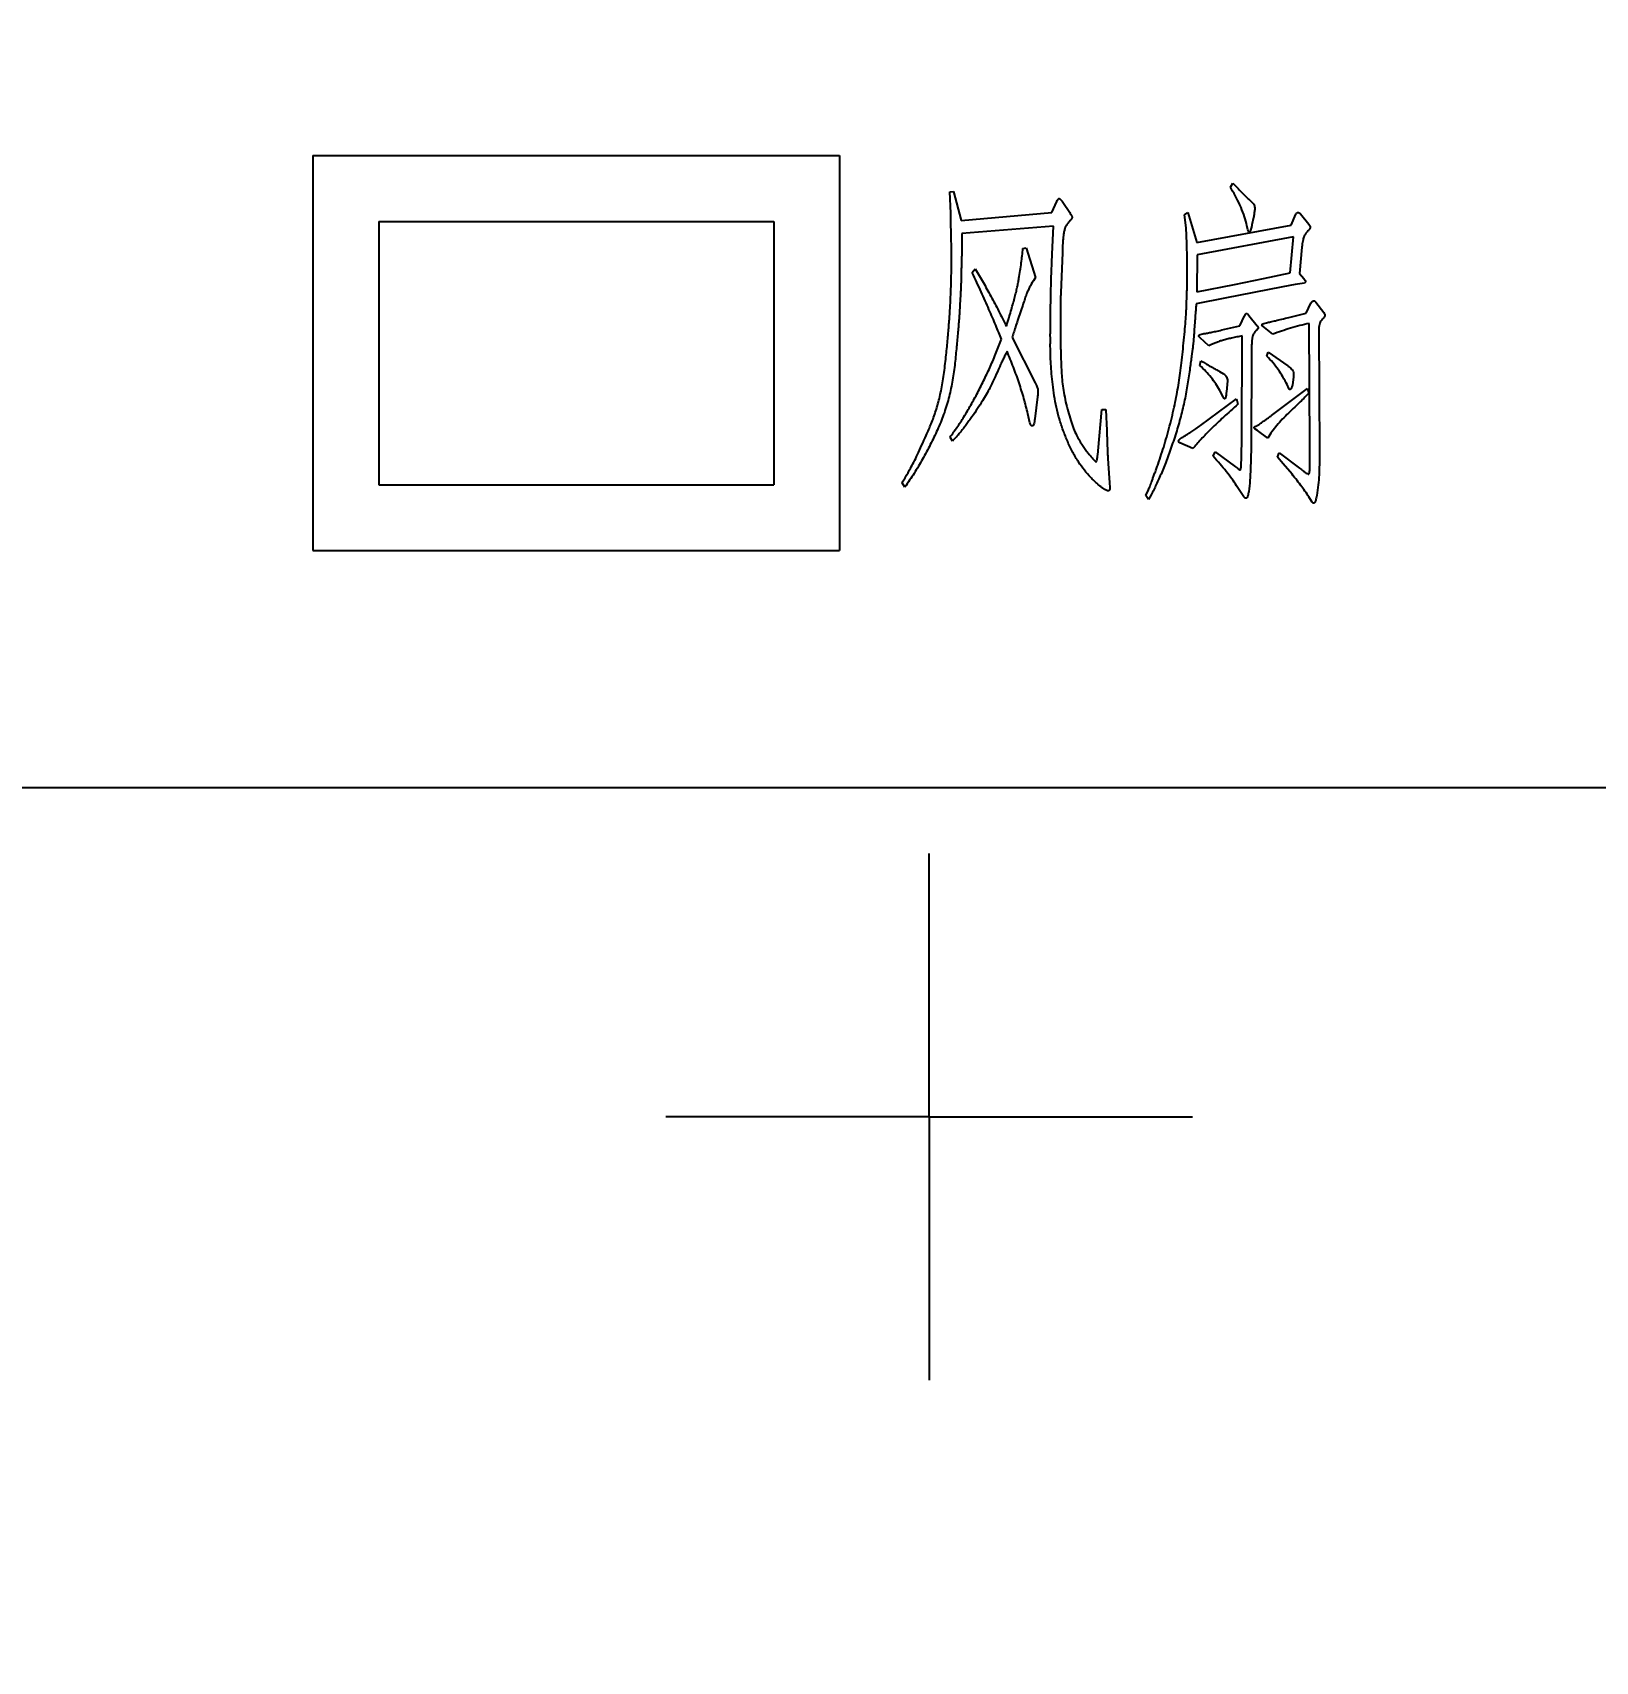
# Model space of a CAD drawing. Header units: millimetres. Extents: x 52 to 392, y 157 to 251.
# Drawn here: x 294.37 to 318.11, y 204.33 to 229.07 of the extents above; entities that cross this region are included whole.
import ezdxf

# ---------------------------------------------------------------- set-up
doc = ezdxf.new("R2010")
doc.units = ezdxf.units.MM
doc.linetypes.add('CENTERX2', pattern=[20.32, 12.7, -2.54, 2.54, -2.54])
doc.layers.add('中心线层', color=1, linetype='CENTERX2', lineweight=25)
doc.layers.add('标注层', color=150, linetype='Continuous', lineweight=25)
doc.styles.add('SLDTEXTSTYLE2', font='hyswlongfangsong.ttf')
doc.dimstyles.new('SLDDIMSTYLE0', dxfattribs={"dimtxt": 3.5, "dimasz": 4.08, "dimexe": 0, "dimexo": 0.0625, "dimgap": 0.875, "dimtad": 2, "dimrnd": 1e-09, "dimzin": 12, "dimdsep": 46, "dimtxsty": 'SLDTEXTSTYLE2', "dimsah": 1, "dimcen": 0.09, "dimadec": 0, "dimazin": 3, "dimtfac": 1, "dimtofl": 0, "dimtmove": 0, "dimatfit": 3, "dimfxl": 0, "dimfrac": 2, "dimtolj": 1, "dimtzin": 12, "dimarcsym": 0})

# ---------------------------------------------------------------- blocks, each defined once
blk = doc.blocks.new('_D_18')
at = {"layer": '标注层'}
for p, q in [((275.989, 207.951), (275.989, 248.601)), ((367.989, 207.951), (367.989, 248.601)), ((275.989, 246.601), (367.989, 246.601))]:
    blk.add_line(p, q, dxfattribs=at)
for points in [[(275.989, 246.601), (280.069, 246.093), (280.069, 247.109)], [(367.989, 246.601), (363.909, 247.109), (363.909, 246.093)]]:
    blk.add_solid(points, dxfattribs=at)
at = {"layer": '标注层', "insert": (321.142, 251.113), "char_height": 3.5, "attachment_point": 1, "style": 'SLDTEXTSTYLE2'}
blk.add_mtext('92', dxfattribs=at)
blk = doc.blocks.new('_D_19')
at = {"layer": '标注层'}
for p, q in [((317.639, 217.601), (246.581, 217.601)), ((248.581, 217.601), (248.581, 173.601)), ((317.639, 173.601), (246.581, 173.601))]:
    blk.add_line(p, q, dxfattribs=at)
for points in [[(248.581, 217.601), (248.073, 213.521), (249.089, 213.521)], [(248.581, 173.601), (249.089, 177.681), (248.073, 177.681)]]:
    blk.add_solid(points, dxfattribs=at)
at = {"layer": '标注层', "insert": (244.07, 193.074), "char_height": 3.5, "attachment_point": 1, "rotation": 90, "style": 'SLDTEXTSTYLE2'}
blk.add_mtext('44', dxfattribs=at)
blk = doc.blocks.new('_D_21')
at = {"layer": '标注层'}
for p, q in [((266.989, 230.601), (266.989, 237.211)), ((321.989, 221.951), (321.989, 237.211)), ((321.989, 235.211), (266.989, 235.211))]:
    blk.add_line(p, q, dxfattribs=at)
for points in [[(266.989, 235.211), (271.069, 234.703), (271.069, 235.719)], [(321.989, 235.211), (317.909, 235.719), (317.909, 234.703)]]:
    blk.add_solid(points, dxfattribs=at)
at = {"layer": '标注层', "insert": (289.253, 239.723), "char_height": 3.5, "attachment_point": 1, "style": 'SLDTEXTSTYLE2'}
blk.add_mtext('55', dxfattribs=at)
blk = doc.blocks.new('SW_CENTERMARKSYMBOL_10')
at = {"layer": '中心线层', "color": 0}
for p, q in [((0, 2.5), (0, 4.35)), ((0, 0), (0, 2.5)), ((-2.5, 0), (-4.35, 0)), ((0, 0), (-2.5, 0)), ((0, 0), (0, -2.5)), ((0, 0), (2.5, 0)), ((2.5, 0), (4.35, 0)), ((0, -2.5), (0, -12.415))]:
    blk.add_line(p, q, dxfattribs=at)
blk = doc.blocks.new('SW_CENTERMARKSYMBOL_14')
at = {"layer": '中心线层', "color": 0}
for p, q in [((0, 2.5), (0, 4)), ((0, 0), (0, 2.5)), ((-2.5, 0), (-4, 0)), ((0, 0), (-2.5, 0)), ((0, 0), (0, -2.5)), ((0, 0), (2.5, 0)), ((2.5, 0), (4, 0)), ((0, -2.5), (0, -4))]:
    blk.add_line(p, q, dxfattribs=at)

msp = doc.modelspace()

# ---------------------------------------------------------------- linework, layer by layer
at = {"color": 7, "linetype": 'Continuous', "lineweight": 25}
for p, q in [((298.629, 227.201), (306.629, 227.201)), ((298.629, 227.201), (298.629, 221.201)), ((306.629, 227.201), (306.629, 221.201)), ((308.3, 226.651), (308.356, 226.656)), ((308.315, 226.324), (308.3, 226.651)), ((308.356, 226.656), (308.476, 226.213)), ((312.563, 226.722), (312.598, 226.782)), ((309.851, 226.334), (309.926, 226.505)), ((310.017, 226.495), (310.123, 226.334)), ((312.854, 226.53), (312.9, 226.485)), ((299.629, 226.201), (305.629, 226.201)), ((299.629, 226.201), (299.629, 222.201)), ((305.629, 226.201), (305.629, 222.201)), ((308.476, 226.213), (309.851, 226.334)), ((309.876, 226.128), (308.487, 226.017)), ((309.856, 225.705), (309.876, 226.128)), ((311.868, 226.299), (311.918, 226.334)), ((311.893, 226.102), (311.868, 226.299)), ((311.903, 225.866), (311.893, 226.102)), ((311.918, 226.334), (312.054, 225.881)), ((312.054, 225.881), (313.484, 226.143)), ((312.829, 226.072), (312.814, 226.138)), ((312.915, 226.259), (312.889, 226.148)), ((313.484, 226.143), (313.559, 226.309)), ((313.63, 226.314), (313.755, 226.158)), ((311.908, 225.635), (311.903, 225.866)), ((313.519, 225.967), (312.059, 225.695)), ((313.469, 225.418), (313.519, 225.967)), ((308.326, 225.564), (308.326, 225.84)), ((309.413, 225.791), (309.459, 225.8)), ((309.459, 225.8), (309.604, 225.348)), ((310.012, 225.73), (309.987, 225.116)), ((311.908, 225.252), (311.908, 225.635)), ((312.059, 225.695), (312.054, 225.131)), ((313.65, 225.811), (313.61, 225.408)), ((308.643, 225.423), (308.688, 225.483)), ((313.066, 225.333), (313.469, 225.418)), ((313.61, 225.408), (313.68, 225.333)), ((312.054, 225.131), (312.623, 225.242)), ((313.358, 225.207), (312.477, 225.035)), ((312.623, 225.242), (313.066, 225.333)), ((313.549, 225.242), (313.358, 225.207)), ((313.69, 225.262), (313.549, 225.242)), ((312.477, 225.035), (312.044, 224.95)), ((313.715, 224.809), (313.786, 224.96)), ((313.861, 224.975), (313.982, 224.819)), ((312.431, 224.552), (312.704, 224.617)), ((312.704, 224.617), (312.779, 224.769)), ((312.845, 224.773), (312.97, 224.617)), ((313.453, 224.743), (313.715, 224.809)), ((313.771, 222.775), (313.76, 224.652)), ((309.247, 224.436), (309.6, 223.752)), ((312.235, 224.31), (312.104, 224.431)), ((312.739, 222.911), (312.744, 224.462)), ((313.207, 224.487), (313.056, 224.608)), ((313.907, 224.542), (313.916, 222.704)), ((312.885, 224.24), (312.88, 222.775)), ((313.116, 224.154), (313.136, 224.215)), ((313.136, 224.215), (313.433, 224.008)), ((312.099, 224.013), (312.114, 224.084)), ((312.396, 223.923), (312.457, 223.887)), ((312.451, 223.535), (312.402, 223.631)), ((312.517, 223.782), (312.502, 223.611)), ((313.187, 223.253), (313.735, 223.661)), ((313.453, 223.661), (313.423, 223.722)), ((313.519, 223.843), (313.504, 223.716)), ((313.735, 223.661), (313.755, 223.59)), ((309.635, 223.535), (309.594, 223.203)), ((312.109, 223.102), (312.658, 223.505)), ((312.658, 223.505), (312.678, 223.424)), ((309.519, 223.142), (309.488, 223.279)), ((310.556, 222.715), (310.611, 223.344)), ((310.611, 223.344), (310.671, 223.344)), ((308.341, 222.866), (308.306, 222.926)), ((312.733, 222.629), (312.739, 222.911)), ((312.975, 223.027), (312.935, 223.052)), ((313.131, 222.911), (312.975, 223.027)), ((311.994, 222.75), (311.797, 222.836)), ((312.301, 222.634), (312.331, 222.704)), ((312.331, 222.704), (312.643, 222.473)), ((313.277, 222.619), (313.302, 222.684)), ((313.302, 222.684), (313.614, 222.453)), ((310.702, 222.599), (310.722, 222.302)), ((313.363, 222.518), (313.277, 222.619)), ((313.499, 222.362), (313.363, 222.518)), ((299.629, 222.201), (305.629, 222.201)), ((307.621, 222.166), (307.576, 222.232)), ((310.722, 222.302), (310.727, 222.236)), ((310.727, 222.236), (310.732, 222.156)), ((312.748, 222.05), (312.658, 222.186)), ((311.278, 222.04), (311.319, 222.126)), ((311.319, 221.98), (311.278, 222.04)), ((311.359, 222.05), (311.319, 221.98)), ((312.768, 222.02), (312.748, 222.05)), ((313.806, 221.939), (313.771, 221.994)), ((298.629, 221.201), (306.629, 221.201))]:
    msp.add_line(p, q, dxfattribs=at)
for points, knots in [([(312.814, 226.138), (312.803, 226.183), (312.779, 226.276), (312.724, 226.418), (312.652, 226.568), (312.593, 226.669), (312.563, 226.722)], [0, 0, 0, 0, 0.2157034, 0.4530954, 0.7133453, 1, 1, 1, 1]), ([(312.598, 226.782), (312.625, 226.755), (312.677, 226.703), (312.737, 226.639), (312.782, 226.595), (312.809, 226.568), (312.833, 226.547), (312.848, 226.536), (312.854, 226.53)], [0, 0, 0, 0, 0.3209152, 0.6096228, 0.735643, 0.8426237, 0.9307399, 1, 1, 1, 1]), ([(309.926, 226.505), (309.932, 226.515), (309.94, 226.53), (309.955, 226.55), (309.97, 226.545), (309.982, 226.535), (309.998, 226.517), (310.01, 226.503), (310.017, 226.495)], [0, 0, 0, 0, 0.267646, 0.40609, 0.469639, 0.585617, 0.76301, 1, 1, 1, 1]), ([(312.9, 226.485), (312.906, 226.477), (312.918, 226.463), (312.929, 226.437), (312.934, 226.409), (312.932, 226.369), (312.924, 226.319), (312.918, 226.279), (312.915, 226.259)], [0, 0, 0, 0, 0.122072, 0.239594, 0.35868, 0.482055, 0.740564, 1, 1, 1, 1]), ([(308.326, 225.84), (308.325, 225.877), (308.324, 225.944), (308.322, 226.038), (308.319, 226.119), (308.319, 226.186), (308.317, 226.24), (308.316, 226.28), (308.315, 226.306), (308.315, 226.32), (308.315, 226.324)], [0, 0, 0, 0, 0.223756, 0.418206, 0.584895, 0.725299, 0.834883, 0.918209, 0.973772, 1, 1, 1, 1]), ([(310.123, 226.334), (310.129, 226.325), (310.139, 226.309), (310.153, 226.288), (310.158, 226.271), (310.162, 226.258), (310.156, 226.246), (310.146, 226.231), (310.13, 226.211), (310.111, 226.188), (310.089, 226.165), (310.074, 226.142), (310.06, 226.124), (310.052, 226.108), (310.046, 226.09), (310.041, 226.067), (310.035, 226.039), (310.029, 226.003), (310.023, 225.956), (310.019, 225.895), (310.014, 225.818), (310.013, 225.761), (310.012, 225.73)], [0, 0, 0, 0, 0.049797, 0.08822, 0.114978, 0.131143, 0.147063, 0.174329, 0.213426, 0.263771, 0.31485, 0.357373, 0.390991, 0.41655, 0.441851, 0.477063, 0.52145, 0.574819, 0.64514, 0.739119, 0.858191, 1, 1, 1, 1]), ([(312.889, 226.148), (312.886, 226.132), (312.881, 226.104), (312.871, 226.071), (312.864, 226.049), (312.849, 226.038), (312.834, 226.054), (312.831, 226.066), (312.829, 226.072)], [0, 0, 0, 0, 0.314181, 0.539521, 0.679367, 0.746201, 0.859741, 1, 1, 1, 1]), ([(313.559, 226.309), (313.563, 226.316), (313.57, 226.329), (313.59, 226.341), (313.612, 226.332), (313.623, 226.321), (313.63, 226.314)], [0, 0, 0, 0, 0.275812, 0.4763, 0.687912, 1, 1, 1, 1]), ([(313.755, 226.158), (313.762, 226.148), (313.773, 226.132), (313.778, 226.103), (313.76, 226.077), (313.733, 226.051), (313.701, 226.014), (313.682, 225.974), (313.669, 225.936), (313.662, 225.9), (313.654, 225.858), (313.651, 225.827), (313.65, 225.811)], [0, 0, 0, 0, 0.093298, 0.151448, 0.215328, 0.323146, 0.452066, 0.588351, 0.665811, 0.760377, 0.871992, 1, 1, 1, 1]), ([(308.487, 226.017), (308.487, 225.993), (308.487, 225.941), (308.485, 225.861), (308.484, 225.774), (308.482, 225.683), (308.48, 225.592), (308.477, 225.506), (308.476, 225.428), (308.474, 225.366), (308.474, 225.316), (308.472, 225.273), (308.47, 225.223), (308.468, 225.167), (308.464, 225.104), (308.461, 225.035), (308.456, 224.959), (308.452, 224.877), (308.447, 224.789), (308.44, 224.695), (308.432, 224.595), (308.423, 224.49), (308.413, 224.38), (308.402, 224.263), (308.389, 224.141), (308.372, 223.972), (308.342, 223.76), (308.286, 223.511), (308.212, 223.269), (308.117, 223.036), (308.007, 222.81), (307.89, 222.589), (307.762, 222.373), (307.668, 222.235), (307.621, 222.166)], [0, 0, 0, 0, 0.018343, 0.038358, 0.059854, 0.083207, 0.106374, 0.127689, 0.146963, 0.164569, 0.17365, 0.184403, 0.196829, 0.210737, 0.226318, 0.243575, 0.262507, 0.282919, 0.304821, 0.328226, 0.353138, 0.379358, 0.406886, 0.435924, 0.466474, 0.498332, 0.562741, 0.625987, 0.688636, 0.751154, 0.813393, 0.875562, 0.937716, 1, 1, 1, 1]), ([(309.161, 224.608), (309.173, 224.647), (309.196, 224.723), (309.229, 224.833), (309.258, 224.936), (309.284, 225.031), (309.307, 225.119), (309.326, 225.198), (309.34, 225.27), (309.363, 225.393), (309.388, 225.566), (309.405, 225.717), (309.413, 225.791)], [0, 0, 0, 0, 0.1015997, 0.1965986, 0.2848314, 0.3664771, 0.4407924, 0.5078003, 0.5687369, 0.6225581, 0.8179051, 1, 1, 1, 1]), ([(309.831, 224.582), (309.831, 224.667), (309.832, 224.836), (309.835, 225.048), (309.839, 225.225), (309.843, 225.372), (309.85, 225.533), (309.854, 225.646), (309.856, 225.705)], [0, 0, 0, 0, 0.227171, 0.450378, 0.567977, 0.698891, 0.842464, 1, 1, 1, 1]), ([(307.576, 222.232), (307.588, 222.251), (307.617, 222.294), (307.658, 222.367), (307.705, 222.452), (307.758, 222.551), (307.816, 222.666), (307.877, 222.802), (307.947, 222.958), (308.008, 223.1), (308.057, 223.224), (308.091, 223.325), (308.122, 223.432), (308.151, 223.543), (308.176, 223.66), (308.199, 223.782), (308.217, 223.91), (308.233, 224.041), (308.247, 224.171), (308.259, 224.297), (308.271, 224.417), (308.28, 224.53), (308.289, 224.638), (308.297, 224.739), (308.303, 224.834), (308.31, 224.951), (308.317, 225.091), (308.321, 225.254), (308.326, 225.411), (308.326, 225.513), (308.326, 225.564)], [0, 0, 0, 0, 0.020218, 0.044409, 0.072415, 0.10425, 0.141271, 0.18437, 0.23336, 0.288471, 0.318218, 0.348884, 0.38093, 0.413993, 0.448532, 0.48438, 0.521325, 0.559889, 0.598166, 0.634686, 0.669454, 0.702255, 0.733325, 0.762646, 0.790007, 0.815637, 0.864288, 0.911186, 0.956352, 1, 1, 1, 1]), ([(309.086, 224.411), (309.072, 224.445), (309.044, 224.517), (308.999, 224.627), (308.95, 224.744), (308.896, 224.867), (308.839, 224.997), (308.778, 225.134), (308.712, 225.276), (308.666, 225.373), (308.643, 225.423)], [0, 0, 0, 0, 0.100894, 0.208682, 0.32363, 0.445136, 0.573561, 0.708908, 0.850846, 1, 1, 1, 1]), ([(308.688, 225.483), (308.728, 225.416), (308.809, 225.278), (308.926, 225.063), (309.046, 224.84), (309.122, 224.686), (309.161, 224.608)], [0, 0, 0, 0, 0.236723, 0.482205, 0.736614, 1, 1, 1, 1]), ([(309.604, 225.348), (309.582, 225.314), (309.54, 225.252), (309.495, 225.168), (309.466, 225.093), (309.44, 225.018), (309.406, 224.923), (309.37, 224.813), (309.333, 224.701), (309.299, 224.599), (309.272, 224.512), (309.255, 224.46), (309.247, 224.436)], [0, 0, 0, 0, 0.122927, 0.22882, 0.288429, 0.369083, 0.472045, 0.596112, 0.72234, 0.831769, 0.924167, 1, 1, 1, 1]), ([(309.987, 225.116), (309.984, 225.041), (309.979, 224.893), (309.981, 224.746), (309.982, 224.673)], [0, 0, 0, 0, 0.505134, 1, 1, 1, 1]), ([(311.319, 222.126), (311.323, 222.135), (311.331, 222.157), (311.346, 222.191), (311.361, 222.232), (311.379, 222.278), (311.397, 222.33), (311.419, 222.386), (311.441, 222.449), (311.474, 222.541), (311.515, 222.663), (311.563, 222.814), (311.608, 222.972), (311.652, 223.134), (311.691, 223.296), (311.727, 223.454), (311.756, 223.605), (311.78, 223.752), (311.801, 223.901), (311.821, 224.057), (311.84, 224.224), (311.857, 224.396), (311.872, 224.563), (311.886, 224.712), (311.893, 224.841), (311.897, 224.949), (311.9, 225.041), (311.902, 225.121), (311.906, 225.19), (311.907, 225.233), (311.908, 225.252)], [0, 0, 0, 0, 0.009823, 0.021636, 0.035138, 0.05063, 0.067731, 0.086605, 0.10739, 0.130165, 0.178137, 0.227737, 0.279142, 0.332219, 0.385006, 0.435379, 0.483548, 0.529136, 0.575273, 0.624611, 0.6769, 0.732642, 0.78646, 0.833697, 0.873613, 0.906965, 0.935176, 0.960119, 0.981811, 1, 1, 1, 1]), ([(313.68, 225.333), (313.687, 225.323), (313.698, 225.309), (313.704, 225.286), (313.699, 225.272), (313.693, 225.265), (313.69, 225.262)], [0, 0, 0, 0, 0.440521, 0.678621, 0.826284, 1, 1, 1, 1]), ([(312.044, 224.95), (312.042, 224.929), (312.038, 224.884), (312.033, 224.812), (312.027, 224.734), (312.021, 224.651), (312.015, 224.572), (312.011, 224.501), (312.006, 224.444), (312.004, 224.402), (312.001, 224.366), (311.996, 224.328), (311.99, 224.276), (311.982, 224.212), (311.971, 224.134), (311.959, 224.043), (311.944, 223.94), (311.922, 223.783), (311.889, 223.578), (311.834, 223.33), (311.768, 223.08), (311.701, 222.875), (311.645, 222.713), (311.603, 222.598), (311.561, 222.49), (311.521, 222.389), (311.479, 222.294), (311.439, 222.207), (311.4, 222.126), (311.372, 222.075), (311.359, 222.05)], [0, 0, 0, 0, 0.021426, 0.045081, 0.071478, 0.100105, 0.12774, 0.15113, 0.170309, 0.184994, 0.19347, 0.206468, 0.223717, 0.245247, 0.271306, 0.301894, 0.336767, 0.376134, 0.459457, 0.544112, 0.629946, 0.717275, 0.760156, 0.800847, 0.839446, 0.875876, 0.910016, 0.94224, 0.972115, 1, 1, 1, 1]), ([(313.786, 224.96), (313.791, 224.969), (313.8, 224.984), (313.821, 224.999), (313.845, 224.993), (313.855, 224.981), (313.861, 224.975)], [0, 0, 0, 0, 0.314349, 0.534565, 0.727138, 1, 1, 1, 1]), ([(309.982, 224.673), (309.982, 224.649), (309.982, 224.599), (309.983, 224.518), (309.984, 224.426), (309.984, 224.287), (309.989, 224.098), (309.998, 223.9), (310.012, 223.731), (310.033, 223.598), (310.06, 223.458), (310.096, 223.317), (310.136, 223.183), (310.178, 223.062), (310.223, 222.961), (310.268, 222.875), (310.316, 222.805), (310.357, 222.742), (310.398, 222.688), (310.435, 222.641), (310.467, 222.605), (310.493, 222.576), (310.508, 222.561), (310.523, 222.544), (310.535, 222.565), (310.539, 222.593), (310.548, 222.648), (310.553, 222.69), (310.556, 222.715)], [0, 0, 0, 0, 0.028893, 0.062398, 0.099898, 0.142009, 0.234245, 0.334262, 0.387358, 0.442999, 0.501592, 0.563094, 0.622418, 0.674914, 0.720604, 0.759804, 0.794248, 0.82545, 0.85336, 0.878081, 0.898553, 0.913999, 0.924216, 0.929504, 0.933873, 0.946921, 0.969004, 1, 1, 1, 1]), ([(312.779, 224.769), (312.783, 224.777), (312.788, 224.789), (312.804, 224.805), (312.826, 224.793), (312.837, 224.781), (312.845, 224.773)], [0, 0, 0, 0, 0.2925433, 0.4493093, 0.6299587, 1, 1, 1, 1]), ([(312.97, 224.617), (312.974, 224.612), (312.982, 224.601), (312.984, 224.58), (312.969, 224.556), (312.942, 224.531), (312.913, 224.493), (312.897, 224.452), (312.891, 224.41), (312.887, 224.365), (312.885, 224.307), (312.885, 224.264), (312.885, 224.24)], [0, 0, 0, 0, 0.053347, 0.093768, 0.149418, 0.250471, 0.369406, 0.493426, 0.571337, 0.681504, 0.824332, 1, 1, 1, 1]), ([(313.056, 224.608), (313.049, 224.613), (313.038, 224.621), (313.048, 224.644), (313.076, 224.654), (313.118, 224.665), (313.179, 224.676), (313.256, 224.695), (313.349, 224.717), (313.417, 224.734), (313.453, 224.743)], [0, 0, 0, 0, 0.046403, 0.080995, 0.138711, 0.23493, 0.370041, 0.542689, 0.752542, 1, 1, 1, 1]), ([(313.76, 224.652), (313.712, 224.641), (313.617, 224.62), (313.477, 224.579), (313.34, 224.537), (313.251, 224.503), (313.207, 224.487)], [0, 0, 0, 0, 0.255941, 0.507912, 0.755552, 1, 1, 1, 1]), ([(313.982, 224.819), (313.987, 224.81), (313.996, 224.797), (314.001, 224.776), (313.994, 224.761), (313.984, 224.746), (313.969, 224.726), (313.948, 224.702), (313.926, 224.673), (313.913, 224.634), (313.906, 224.59), (313.906, 224.559), (313.907, 224.542)], [0, 0, 0, 0, 0.09694, 0.160973, 0.194877, 0.252942, 0.336203, 0.443418, 0.564271, 0.693627, 0.836892, 1, 1, 1, 1]), ([(308.306, 222.926), (308.341, 222.974), (308.415, 223.075), (308.519, 223.237), (308.625, 223.414), (308.727, 223.604), (308.828, 223.802), (308.921, 224.004), (309.008, 224.207), (309.06, 224.343), (309.086, 224.411)], [0, 0, 0, 0, 0.107019, 0.221722, 0.343955, 0.474061, 0.607664, 0.739541, 0.870608, 1, 1, 1, 1]), ([(310.707, 222.111), (310.701, 222.111), (310.686, 222.113), (310.664, 222.124), (310.637, 222.14), (310.606, 222.163), (310.57, 222.19), (310.531, 222.225), (310.488, 222.267), (310.423, 222.33), (310.342, 222.423), (310.252, 222.551), (310.167, 222.696), (310.09, 222.857), (310.022, 223.026), (309.965, 223.2), (309.92, 223.375), (309.888, 223.55), (309.866, 223.721), (309.847, 223.882), (309.836, 224.033), (309.83, 224.172), (309.828, 224.298), (309.829, 224.408), (309.828, 224.501), (309.83, 224.557), (309.831, 224.582)], [0, 0, 0, 0, 0.006873, 0.015748, 0.027061, 0.041072, 0.05731, 0.076539, 0.098236, 0.122614, 0.175704, 0.232347, 0.293428, 0.359112, 0.426708, 0.492979, 0.558817, 0.623983, 0.687251, 0.746246, 0.801231, 0.85231, 0.898464, 0.938368, 0.9723, 1, 1, 1, 1]), ([(312.104, 224.431), (312.096, 224.438), (312.084, 224.449), (312.084, 224.476), (312.112, 224.489), (312.149, 224.495), (312.203, 224.503), (312.268, 224.516), (312.346, 224.532), (312.402, 224.545), (312.431, 224.552)], [0, 0, 0, 0, 0.072603, 0.117087, 0.175649, 0.272675, 0.407559, 0.575357, 0.772217, 1, 1, 1, 1]), ([(312.744, 224.462), (312.716, 224.456), (312.662, 224.447), (312.583, 224.43), (312.511, 224.412), (312.445, 224.395), (312.384, 224.376), (312.329, 224.354), (312.279, 224.334), (312.25, 224.318), (312.235, 224.31)], [0, 0, 0, 0, 0.160851, 0.309619, 0.449464, 0.578469, 0.698858, 0.808279, 0.908614, 1, 1, 1, 1]), ([(309.171, 224.23), (309.164, 224.213), (309.147, 224.179), (309.12, 224.124), (309.091, 224.062), (309.048, 223.967), (308.987, 223.837), (308.923, 223.697), (308.859, 223.574), (308.797, 223.47), (308.722, 223.354), (308.653, 223.253), (308.593, 223.172), (308.551, 223.113), (308.51, 223.06), (308.472, 223.011), (308.436, 222.968), (308.403, 222.929), (308.371, 222.896), (308.35, 222.875), (308.341, 222.866)], [0, 0, 0, 0, 0.033645, 0.071861, 0.114448, 0.161413, 0.265722, 0.382881, 0.448935, 0.524916, 0.609935, 0.705389, 0.753598, 0.798462, 0.840537, 0.878905, 0.913867, 0.945802, 0.974387, 1, 1, 1, 1]), ([(309.488, 223.279), (309.469, 223.357), (309.429, 223.514), (309.355, 223.751), (309.269, 223.99), (309.204, 224.149), (309.171, 224.23)], [0, 0, 0, 0, 0.240491, 0.486397, 0.739832, 1, 1, 1, 1]), ([(313.423, 223.722), (313.403, 223.761), (313.363, 223.84), (313.29, 223.952), (313.209, 224.058), (313.147, 224.122), (313.116, 224.154)], [0, 0, 0, 0, 0.250349, 0.49833, 0.748527, 1, 1, 1, 1]), ([(312.402, 223.631), (312.382, 223.665), (312.343, 223.734), (312.271, 223.831), (312.19, 223.925), (312.13, 223.984), (312.099, 224.013)], [0, 0, 0, 0, 0.241144, 0.487661, 0.739317, 1, 1, 1, 1]), ([(312.114, 224.084), (312.12, 224.081), (312.134, 224.073), (312.157, 224.06), (312.184, 224.043), (312.217, 224.025), (312.254, 224.003), (312.298, 223.98), (312.345, 223.952), (312.379, 223.933), (312.396, 223.923)], [0, 0, 0, 0, 0.063818, 0.143019, 0.241891, 0.358128, 0.492882, 0.643024, 0.812822, 1, 1, 1, 1]), ([(312.457, 223.887), (312.467, 223.881), (312.485, 223.868), (312.505, 223.842), (312.518, 223.813), (312.517, 223.792), (312.517, 223.782)], [0, 0, 0, 0, 0.278377, 0.523036, 0.760949, 1, 1, 1, 1]), ([(313.433, 224.008), (313.444, 224), (313.465, 223.984), (313.49, 223.962), (313.508, 223.943), (313.52, 223.921), (313.522, 223.886), (313.52, 223.859), (313.519, 223.843)], [0, 0, 0, 0, 0.210505, 0.377935, 0.500901, 0.588438, 0.759732, 1, 1, 1, 1]), ([(309.6, 223.752), (309.606, 223.738), (309.616, 223.715), (309.629, 223.683), (309.639, 223.656), (309.64, 223.625), (309.638, 223.585), (309.636, 223.554), (309.635, 223.535)], [0, 0, 0, 0, 0.196865, 0.343486, 0.462535, 0.582883, 0.749588, 1, 1, 1, 1]), ([(313.504, 223.716), (313.501, 223.707), (313.497, 223.692), (313.49, 223.671), (313.482, 223.657), (313.473, 223.647), (313.458, 223.645), (313.455, 223.656), (313.453, 223.661)], [0, 0, 0, 0, 0.268443, 0.475309, 0.633046, 0.729706, 0.852058, 1, 1, 1, 1]), ([(312.678, 223.424), (312.64, 223.391), (312.567, 223.326), (312.461, 223.232), (312.365, 223.141), (312.275, 223.054), (312.193, 222.972), (312.119, 222.895), (312.053, 222.821), (312.013, 222.773), (311.994, 222.75)], [0, 0, 0, 0, 0.157104, 0.30423, 0.442453, 0.571854, 0.692465, 0.803789, 0.906485, 1, 1, 1, 1]), ([(312.502, 223.611), (312.501, 223.599), (312.5, 223.578), (312.497, 223.55), (312.491, 223.529), (312.486, 223.515), (312.478, 223.507), (312.468, 223.51), (312.46, 223.52), (312.455, 223.53), (312.451, 223.535)], [0, 0, 0, 0, 0.239184, 0.433531, 0.574965, 0.674846, 0.732661, 0.784372, 0.870424, 1, 1, 1, 1]), ([(313.755, 223.59), (313.735, 223.57), (313.692, 223.526), (313.618, 223.457), (313.537, 223.376), (313.444, 223.29), (313.352, 223.199), (313.269, 223.103), (313.194, 223.009), (313.152, 222.943), (313.131, 222.911)], [0, 0, 0, 0, 0.092327, 0.200636, 0.32546, 0.465702, 0.609893, 0.746371, 0.876158, 1, 1, 1, 1]), ([(309.594, 223.203), (309.592, 223.187), (309.587, 223.16), (309.58, 223.126), (309.569, 223.104), (309.555, 223.092), (309.541, 223.096), (309.531, 223.106), (309.524, 223.122), (309.521, 223.135), (309.519, 223.142)], [0, 0, 0, 0, 0.2556996, 0.4448199, 0.5702445, 0.6490904, 0.715195, 0.7870374, 0.877839, 1, 1, 1, 1]), ([(310.671, 223.344), (310.674, 223.294), (310.679, 223.199), (310.684, 223.067), (310.689, 222.952), (310.691, 222.853), (310.695, 222.77), (310.696, 222.701), (310.699, 222.645), (310.701, 222.613), (310.702, 222.599)], [0, 0, 0, 0, 0.2012744, 0.3794349, 0.5335715, 0.6656491, 0.7757359, 0.8687962, 0.9429138, 1, 1, 1, 1]), ([(312.925, 223.077), (312.928, 223.08), (312.938, 223.089), (312.956, 223.094), (312.973, 223.104), (312.989, 223.113), (313.011, 223.127), (313.036, 223.145), (313.067, 223.167), (313.103, 223.192), (313.143, 223.221), (313.172, 223.242), (313.187, 223.253)], [0, 0, 0, 0, 0.036855, 0.127653, 0.167763, 0.228055, 0.306591, 0.40672, 0.525207, 0.663991, 0.821152, 1, 1, 1, 1]), ([(311.797, 222.836), (311.792, 222.838), (311.78, 222.844), (311.775, 222.864), (311.784, 222.883), (311.803, 222.901), (311.832, 222.922), (311.873, 222.946), (311.923, 222.975), (311.979, 223.012), (312.042, 223.054), (312.086, 223.085), (312.109, 223.102)], [0, 0, 0, 0, 0.039603, 0.085912, 0.120139, 0.175328, 0.256017, 0.361087, 0.49064, 0.640771, 0.809309, 1, 1, 1, 1]), ([(312.935, 223.052), (312.932, 223.056), (312.926, 223.063), (312.925, 223.072), (312.925, 223.077)], [0, 0, 0, 0, 0.483796, 1, 1, 1, 1]), ([(312.88, 222.775), (312.879, 222.752), (312.877, 222.703), (312.874, 222.626), (312.872, 222.541), (312.868, 222.42), (312.863, 222.272), (312.849, 222.143), (312.836, 222.067), (312.83, 222.039), (312.822, 222.018), (312.814, 222.003), (312.804, 221.995), (312.79, 221.996), (312.779, 222.006), (312.772, 222.015), (312.768, 222.02)], [0, 0, 0, 0, 0.083101, 0.176051, 0.277899, 0.389593, 0.610447, 0.809966, 0.852545, 0.887422, 0.914289, 0.933129, 0.94725, 0.959785, 0.977126, 1, 1, 1, 1]), ([(313.755, 222.362), (313.758, 222.369), (313.765, 222.387), (313.768, 222.426), (313.771, 222.483), (313.771, 222.554), (313.771, 222.626), (313.771, 222.69), (313.771, 222.737), (313.771, 222.764), (313.771, 222.775)], [0, 0, 0, 0, 0.049477, 0.14383, 0.280687, 0.464118, 0.652936, 0.805788, 0.920877, 1, 1, 1, 1]), ([(313.916, 222.704), (313.916, 222.672), (313.915, 222.609), (313.915, 222.518), (313.912, 222.433), (313.909, 222.327), (313.897, 222.195), (313.882, 222.078), (313.867, 222.002), (313.86, 221.972), (313.853, 221.948), (313.845, 221.932), (313.836, 221.922), (313.824, 221.919), (313.814, 221.927), (313.809, 221.935), (313.806, 221.939)], [0, 0, 0, 0, 0.117785, 0.227478, 0.330038, 0.42541, 0.611253, 0.807322, 0.853167, 0.890238, 0.919524, 0.940838, 0.956096, 0.967034, 0.980759, 1, 1, 1, 1]), ([(312.658, 222.186), (312.634, 222.221), (312.584, 222.295), (312.499, 222.405), (312.405, 222.519), (312.336, 222.595), (312.301, 222.634)], [0, 0, 0, 0, 0.223213, 0.465268, 0.723748, 1, 1, 1, 1]), ([(312.643, 222.473), (312.652, 222.466), (312.667, 222.453), (312.689, 222.438), (312.702, 222.429), (312.714, 222.426), (312.719, 222.435), (312.722, 222.446), (312.725, 222.464), (312.726, 222.498), (312.729, 222.554), (312.732, 222.602), (312.733, 222.629)], [0, 0, 0, 0, 0.119362, 0.208209, 0.264896, 0.293416, 0.317221, 0.360504, 0.420783, 0.500993, 0.718131, 1, 1, 1, 1]), ([(313.614, 222.453), (313.633, 222.438), (313.667, 222.413), (313.709, 222.384), (313.736, 222.365), (313.751, 222.363), (313.755, 222.362)], [0, 0, 0, 0, 0.428873, 0.736118, 0.923833, 1, 1, 1, 1]), ([(310.732, 222.156), (310.732, 222.148), (310.731, 222.136), (310.727, 222.12), (310.718, 222.11), (310.711, 222.111), (310.707, 222.111)], [0, 0, 0, 0, 0.3699, 0.623443, 0.821397, 1, 1, 1, 1]), ([(313.771, 221.994), (313.751, 222.024), (313.711, 222.084), (313.646, 222.174), (313.576, 222.268), (313.525, 222.33), (313.499, 222.362)], [0, 0, 0, 0, 0.230035, 0.472871, 0.729998, 1, 1, 1, 1])]:
    msp.add_open_spline(points, degree=3, knots=knots, dxfattribs=at)

# ---------------------------------------------------------------- block references
at = {"layer": '中心线层'}
for name, p in [('SW_CENTERMARKSYMBOL_10', (321.989, 217.601)), ('SW_CENTERMARKSYMBOL_14', (307.989, 212.601))]:
    msp.add_blockref(name, p, dxfattribs=at)

# ---------------------------------------------------------------- dimensions: what is measured, and where the dimension line sits
at = {"layer": '标注层'}
for base, p1, p2, picture, middle in [((367.989, 246.601), (275.989, 207.951), (367.989, 207.951), '_D_18', (322.676, 246.601)), ((266.989, 235.211), (321.989, 221.951), (266.989, 230.601), '_D_21', (290.789, 235.211))]:
    dim = msp.add_linear_dim(base=base, p1=p1, p2=p2, dimstyle='SLDDIMSTYLE0', dxfattribs=at)
    dim.commit()
    dim.dimension.update_dxf_attribs({"geometry": picture, "text_midpoint": middle, "dimtype": 160})
dim = msp.add_linear_dim(base=(248.581, 173.601), p1=(317.639, 217.601), p2=(317.639, 173.601), angle=90, dimstyle='SLDDIMSTYLE0', dxfattribs=at)
dim.commit()
dim.dimension.update_dxf_attribs({"geometry": '_D_19', "text_midpoint": (248.581, 194.61), "dimtype": 160})

doc.saveas('drawing.dxf')
